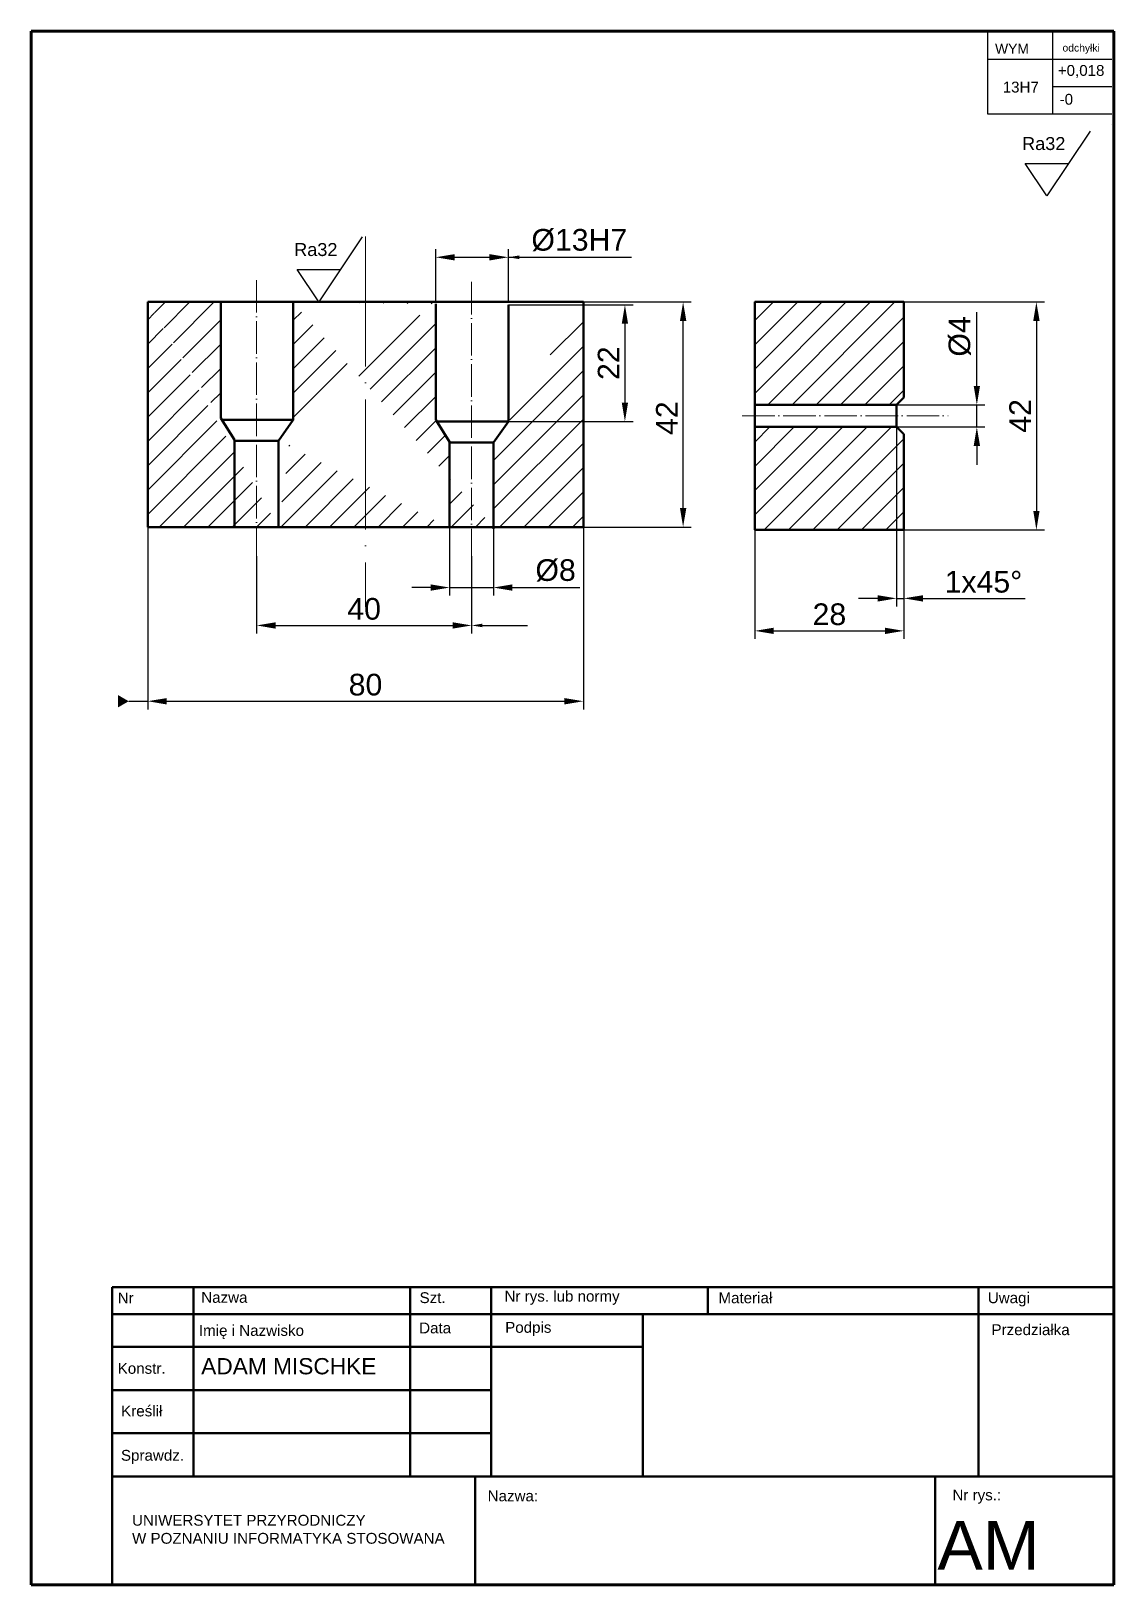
# Paper-space layout 'Layout1' of a CAD drawing. Header units: millimetres. Extents: x 5 to 205, y 5 to 292.
import ezdxf
from ezdxf import colors
from ezdxf.entities.mleader import LeaderData, LeaderLine
from ezdxf.math import Vec2, Vec3

# ---------------------------------------------------------------- set-up
doc = ezdxf.new("R2010")
doc.units = ezdxf.units.MM
doc.linetypes.add('ACAD_ISO04W100', pattern=[30, 24, -3, 0, -3])
for name, color, linetype, lineweight in [('linia cienka', 7, 'Continuous', 18), ('linia gruba', 7, 'Continuous', 50), ('linia obramowania', 7, 'Continuous', 70), ('linia punktowa', 7, 'ACAD_ISO04W100', 18), ('wymiar cienka', 7, 'Continuous', 15)]:
    doc.layers.add(name, color=color, linetype=linetype, lineweight=lineweight)
doc.styles.get("Standard").update_dxf_attribs({"font": 'arial.ttf'})
doc.dimstyles.new('ISO-25', dxfattribs={"dimtxt": 4, "dimasz": 3.5, "dimexe": 1.5, "dimexo": 0, "dimgap": 1, "dimtad": 1, "dimdec": 0, "dimtxsty": 'Standard', "dimcen": 2.5, "dimadec": 0, "dimazin": 0, "dimtfac": 1, "dimtdec": 0, "dimtmove": 0, "dimatfit": 3, "dimfxl": 1, "dimarcsym": 0})
doc.dimstyles.new('Średnica', dxfattribs={"dimtxt": 4, "dimasz": 3.5, "dimexe": 1.5, "dimexo": 0, "dimgap": 1, "dimtad": 1, "dimdec": 0, "dimtxsty": 'Standard', "dimcen": 2.5, "dimadec": 0, "dimazin": 0, "dimtfac": 1, "dimtdec": 0, "dimtmove": 0, "dimatfit": 3, "dimfxl": 1, "dimarcsym": 0})
pattern_1 = [(45, (-43.3173, -19.7834), (-2.245064, 2.245064), [])]

# ---------------------------------------------------------------- blocks, each defined once
blk = doc.blocks.new('*D31')
at = {"layer": 'Defpoints', "color": 0, "transparency": 16777216}
for p in [(107.01, 241.97), (125.43, 241.97), (107.01, 200.39)]:
    blk.add_point(p, dxfattribs=at)
at = {"layer": 'wymiar cienka', "color": 0, "lineweight": -2, "transparency": 16777216}
for p, q in [((107.01, 241.97), (126.93, 241.97)), ((125.43, 203.89), (125.43, 238.47)), ((107.01, 200.39), (126.93, 200.39))]:
    blk.add_line(p, q, dxfattribs=at)
at = {"layer": 'wymiar cienka', "color": 0, "transparency": 16777216}
for points in [[(124.85, 238.47), (126.02, 238.47), (125.43, 241.97)], [(124.85, 203.89), (126.02, 203.89), (125.43, 200.39)]]:
    blk.add_solid(points, dxfattribs=at)
at = {"layer": 'wymiar cienka', "color": 0, "transparency": 16777216, "insert": (122.42, 220.51), "char_height": 4, "attachment_point": 5, "rotation": 90}
blk.add_mtext('42', dxfattribs=at)
blk = doc.blocks.new('*D29')
at = {"layer": 'Defpoints', "color": 0, "transparency": 16777216}
for p in [(164.85, 222.96), (179.68, 222.96), (164.85, 218.88)]:
    blk.add_point(p, dxfattribs=at)
at = {"layer": 'wymiar cienka', "color": 0, "lineweight": -2, "transparency": 16777216}
for p, q in [((179.68, 226.46), (179.68, 240.08)), ((164.85, 222.96), (181.18, 222.96)), ((179.68, 218.88), (179.68, 222.96)), ((164.85, 218.88), (181.18, 218.88)), ((179.68, 215.38), (179.68, 211.88))]:
    blk.add_line(p, q, dxfattribs=at)
at = {"layer": 'wymiar cienka', "color": 0, "transparency": 16777216}
for points in [[(179.1, 226.46), (180.27, 226.46), (179.68, 222.96)], [(179.1, 215.38), (180.27, 215.38), (179.68, 218.88)]]:
    blk.add_solid(points, dxfattribs=at)
at = {"layer": 'wymiar cienka', "color": 0, "transparency": 16777216, "insert": (176.53, 235.6), "char_height": 4, "attachment_point": 5, "rotation": 90}
blk.add_mtext('%%c4', dxfattribs=at)
blk = doc.blocks.new('*D30')
at = {"layer": 'Defpoints', "color": 0, "transparency": 16777216}
for p in [(166.21, 241.97), (166.21, 199.87), (190.68, 199.87)]:
    blk.add_point(p, dxfattribs=at)
at = {"layer": 'wymiar cienka', "color": 0, "lineweight": -2, "transparency": 16777216}
for p, q in [((166.21, 241.97), (192.18, 241.97)), ((190.68, 238.47), (190.68, 203.37)), ((166.21, 199.87), (192.18, 199.87))]:
    blk.add_line(p, q, dxfattribs=at)
at = {"layer": 'wymiar cienka', "color": 0, "transparency": 16777216}
for points in [[(190.1, 238.47), (191.27, 238.47), (190.68, 241.97)], [(190.1, 203.37), (191.27, 203.37), (190.68, 199.87)]]:
    blk.add_solid(points, dxfattribs=at)
at = {"layer": 'wymiar cienka', "color": 0, "transparency": 16777216, "insert": (187.67, 220.92), "char_height": 4, "attachment_point": 5, "rotation": 90}
blk.add_mtext('42', dxfattribs=at)
blk = doc.blocks.new('*D32')
at = {"layer": 'Defpoints', "color": 0, "transparency": 16777216}
for p in [(93.15, 250.22), (79.74, 241.97), (93.15, 241.97)]:
    blk.add_point(p, dxfattribs=at)
at = {"layer": 'wymiar cienka', "color": 0, "lineweight": -2, "transparency": 16777216}
for p, q in [((79.74, 241.97), (79.74, 251.72)), ((83.24, 250.22), (89.65, 250.22)), ((93.15, 241.97), (93.15, 251.72)), ((93.15, 250.22), (115.87, 250.22))]:
    blk.add_line(p, q, dxfattribs=at)
at = {"layer": 'wymiar cienka', "color": 0, "transparency": 16777216}
for points in [[(83.24, 250.8), (83.24, 249.63), (79.74, 250.22)], [(89.65, 250.8), (89.65, 249.63), (93.15, 250.22)]]:
    blk.add_solid(points, dxfattribs=at)
at = {"layer": 'wymiar cienka', "color": 0, "transparency": 16777216, "insert": (106.26, 253.37), "char_height": 4, "attachment_point": 5}
blk.add_mtext('%%c13H7', dxfattribs=at)
blk = doc.blocks.new('*D33')
at = {"layer": 'Defpoints', "color": 0, "transparency": 16777216}
for p in [(82.31, 200.2), (90.39, 200.2), (90.39, 189.22)]:
    blk.add_point(p, dxfattribs=at)
at = {"layer": 'wymiar cienka', "color": 0, "lineweight": -2, "transparency": 16777216}
for p, q in [((82.31, 200.2), (82.31, 187.72)), ((90.39, 200.2), (90.39, 187.72)), ((78.81, 189.22), (75.31, 189.22)), ((82.31, 189.22), (90.39, 189.22)), ((93.89, 189.22), (106.37, 189.22))]:
    blk.add_line(p, q, dxfattribs=at)
at = {"layer": 'wymiar cienka', "color": 0, "transparency": 16777216}
for points in [[(78.81, 189.8), (78.81, 188.63), (82.31, 189.22)], [(93.89, 189.8), (93.89, 188.63), (90.39, 189.22)]]:
    blk.add_solid(points, dxfattribs=at)
at = {"layer": 'wymiar cienka', "color": 0, "transparency": 16777216, "insert": (101.88, 192.37), "char_height": 4, "attachment_point": 5}
blk.add_mtext('%%c8', dxfattribs=at)
blk = doc.blocks.new('*D34')
at = {"layer": 'Defpoints', "color": 0, "transparency": 16777216}
for p in [(46.65, 195.02), (86.37, 195.02), (86.37, 182.22)]:
    blk.add_point(p, dxfattribs=at)
at = {"layer": 'wymiar cienka', "color": 0, "lineweight": -2, "transparency": 16777216}
for p, q in [((46.65, 195.02), (46.65, 180.72)), ((86.37, 195.02), (86.37, 180.72)), ((50.15, 182.22), (82.87, 182.22))]:
    blk.add_line(p, q, dxfattribs=at)
at = {"layer": 'wymiar cienka', "color": 0, "transparency": 16777216}
for points in [[(50.15, 182.8), (50.15, 181.63), (46.65, 182.22)], [(82.87, 182.8), (82.87, 181.63), (86.37, 182.22)]]:
    blk.add_solid(points, dxfattribs=at)
at = {"layer": 'wymiar cienka', "color": 0, "transparency": 16777216, "insert": (66.51, 185.26), "char_height": 4, "attachment_point": 5}
blk.add_mtext('40', dxfattribs=at)
blk = doc.blocks.new('*D35')
at = {"layer": 'Defpoints', "color": 0, "transparency": 16777216}
for p in [(26.54, 200.39), (107.01, 200.39), (107.01, 168.22)]:
    blk.add_point(p, dxfattribs=at)
at = {"layer": 'wymiar cienka', "color": 0, "lineweight": -2, "transparency": 16777216}
for p, q in [((26.54, 200.39), (26.54, 166.72)), ((107.01, 200.39), (107.01, 166.72)), ((30.04, 168.22), (103.51, 168.22))]:
    blk.add_line(p, q, dxfattribs=at)
at = {"layer": 'wymiar cienka', "color": 0, "transparency": 16777216}
for points in [[(30.04, 168.8), (30.04, 167.63), (26.54, 168.22)], [(103.51, 168.8), (103.51, 167.63), (107.01, 168.22)]]:
    blk.add_solid(points, dxfattribs=at)
at = {"layer": 'wymiar cienka', "color": 0, "transparency": 16777216, "insert": (66.77, 171.26), "char_height": 4, "attachment_point": 5}
blk.add_mtext('80', dxfattribs=at)
blk = doc.blocks.new('*D36')
at = {"layer": 'Defpoints', "color": 0, "transparency": 16777216}
for p in [(93.15, 241.43), (93.15, 219.89), (114.68, 219.89)]:
    blk.add_point(p, dxfattribs=at)
at = {"layer": 'wymiar cienka', "color": 0, "lineweight": -2, "transparency": 16777216}
for p, q in [((93.15, 241.43), (116.18, 241.43)), ((114.68, 237.93), (114.68, 223.39)), ((93.15, 219.89), (116.18, 219.89))]:
    blk.add_line(p, q, dxfattribs=at)
at = {"layer": 'wymiar cienka', "color": 0, "transparency": 16777216}
for points in [[(114.1, 237.93), (115.27, 237.93), (114.68, 241.43)], [(114.1, 223.39), (115.27, 223.39), (114.68, 219.89)]]:
    blk.add_solid(points, dxfattribs=at)
at = {"layer": 'wymiar cienka', "color": 0, "transparency": 16777216, "insert": (111.67, 230.66), "char_height": 4, "attachment_point": 5, "rotation": 90}
blk.add_mtext('22', dxfattribs=at)
blk = doc.blocks.new('_DatumFilled')
at = {"color": 0, "linetype": 'ByBlock'}
blk.add_solid([(0, 0.58), (-1, 0), (0, -0.58)], dxfattribs=at)
blk = doc.blocks.new('*D37')
at = {"layer": 'Defpoints', "color": 0, "transparency": 16777216}
for p in [(138.68, 218.88), (166.21, 217.53), (166.21, 181.22)]:
    blk.add_point(p, dxfattribs=at)
at = {"layer": 'wymiar cienka', "color": 0, "lineweight": -2, "transparency": 16777216}
for p, q in [((138.68, 218.88), (138.68, 179.72)), ((166.21, 217.53), (166.21, 179.72)), ((142.18, 181.22), (162.71, 181.22))]:
    blk.add_line(p, q, dxfattribs=at)
at = {"layer": 'wymiar cienka', "color": 0, "transparency": 16777216}
for points in [[(142.18, 181.8), (142.18, 180.63), (138.68, 181.22)], [(162.71, 181.8), (162.71, 180.63), (166.21, 181.22)]]:
    blk.add_solid(points, dxfattribs=at)
at = {"layer": 'wymiar cienka', "color": 0, "transparency": 16777216, "insert": (152.45, 184.26), "char_height": 4, "attachment_point": 5}
blk.add_mtext('28', dxfattribs=at)
blk = doc.blocks.new('*D38')
at = {"layer": 'Defpoints', "color": 0, "transparency": 16777216}
for p in [(164.85, 218.88), (166.21, 217.53), (166.21, 187.22)]:
    blk.add_point(p, dxfattribs=at)
at = {"layer": 'wymiar cienka', "color": 0, "lineweight": -2, "transparency": 16777216}
for p, q in [((164.85, 218.88), (164.85, 185.72)), ((166.21, 217.53), (166.21, 185.72)), ((161.35, 187.22), (157.85, 187.22)), ((164.85, 187.22), (166.21, 187.22)), ((169.71, 187.22), (188.58, 187.22))]:
    blk.add_line(p, q, dxfattribs=at)
at = {"layer": 'wymiar cienka', "color": 0, "transparency": 16777216}
for points in [[(161.35, 187.8), (161.35, 186.63), (164.85, 187.22)], [(169.71, 187.8), (169.71, 186.63), (166.21, 187.22)]]:
    blk.add_solid(points, dxfattribs=at)
at = {"layer": 'wymiar cienka', "color": 0, "transparency": 16777216, "insert": (180.9, 190.26), "char_height": 4, "attachment_point": 5}
blk.add_mtext('1x45%%D', dxfattribs=at)

psp = doc.layouts.get("Layout1")

# ---------------------------------------------------------------- hatches: boundary and pattern name
at = {"layer": 'linia cienka'}
h = psp.add_hatch(dxfattribs=at)
h.set_pattern_fill('ANSI31', color=256)
h.set_pattern_definition(pattern_1)
edge = h.paths.add_edge_path()
edge.add_line((50.68, 200.39), (26.54, 200.39))
edge.add_line((26.54, 241.97), (26.54, 200.39))
edge.add_line((42.59, 216.48), (42.59, 200.39))
edge.add_line((42.59, 216.48), (40.03, 220.51))
edge.add_line((40.03, 241.97), (40.03, 220.51))
edge.add_line((40.03, 241.97), (26.54, 241.97))
h = psp.add_hatch(dxfattribs=at)
h.set_pattern_fill('ANSI31', color=256)
h.set_pattern_definition(pattern_1)
edge = h.paths.add_edge_path()
edge.add_line((53.43, 241.76), (53.43, 220.13))
edge.add_line((79.74, 241.97), (53.43, 241.97))
edge.add_line((79.74, 241.64), (79.74, 220.18))
edge.add_line((82.31, 216.15), (79.74, 220.18))
edge.add_line((82.31, 216.16), (82.31, 200.2))
edge.add_line((50.68, 216.34), (50.68, 200.39))
edge.add_line((50.68, 216.34), (53.43, 220.22))
edge.add_line((50.68, 200.39), (90.39, 200.39))
h = psp.add_hatch(dxfattribs=at)
h.set_pattern_fill('ANSI31', color=256)
h.set_pattern_definition(pattern_1)
edge = h.paths.add_edge_path()
edge.add_line((93.15, 241.43), (93.15, 219.8))
edge.add_line((107.01, 241.97), (93.15, 241.97))
edge.add_line((107.01, 241.97), (107.01, 200.39))
edge.add_line((90.39, 200.39), (107.01, 200.39))
edge.add_line((90.39, 216.01), (90.39, 200.06))
edge.add_line((90.39, 216.01), (93.15, 219.89))
h = psp.add_hatch(dxfattribs=at)
h.set_pattern_fill('ANSI31', color=256)
h.set_pattern_definition(pattern_1)
edge = h.paths.add_edge_path()
edge.add_line((138.68, 241.97), (138.68, 222.96))
edge.add_line((164.85, 222.96), (138.68, 222.96))
edge.add_line((166.21, 241.97), (138.68, 241.97))
edge.add_line((166.21, 224.31), (166.21, 241.97))
h = psp.add_hatch(dxfattribs=at)
h.set_pattern_fill('ANSI31', color=256)
h.set_pattern_definition(pattern_1)
edge = h.paths.add_edge_path()
edge.add_line((138.68, 199.87), (166.21, 199.87))
edge.add_line((138.68, 218.88), (138.68, 199.87))
edge.add_line((164.85, 218.88), (138.68, 218.88))
edge.add_line((166.21, 199.87), (166.21, 217.53))

# ---------------------------------------------------------------- linework, layer by layer
for p, q in [((181.63, 291.73), (181.63, 276.73)), ((193.63, 291.73), (193.63, 276.73)), ((204.63, 286.73), (181.63, 286.73)), ((204.63, 281.73), (193.63, 281.73)), ((181.63, 276.73), (204.63, 276.73)), ((200.6, 273.54), (192.6, 261.54)), ((204.63, 274.73), (204.63, 274.73)), ((192.6, 261.54), (188.6, 267.54)), ((188.6, 267.54), (196.6, 267.54)), ((66.14, 253.97), (58.14, 241.97)), ((58.14, 241.97), (54.14, 247.97)), ((54.14, 247.97), (62.14, 247.97))]:
    psp.add_line(p, q)
for p, q in [((166.21, 241.97), (138.68, 241.97)), ((138.68, 241.97), (138.68, 222.96)), ((166.21, 224.31), (166.21, 241.97)), ((164.85, 222.96), (166.21, 224.31)), ((138.68, 222.96), (138.68, 218.88)), ((164.85, 218.88), (164.85, 222.96)), ((138.68, 218.88), (138.68, 199.87)), ((166.21, 217.53), (164.85, 218.88)), ((166.21, 199.87), (166.21, 217.53)), ((138.68, 199.87), (166.21, 199.87)), ((138.68, 199.87), (166.21, 199.87)), ((35, 60), (75, 60)), ((75, 60), (90, 60)), ((90, 60), (130, 60)), ((205, 60), (180, 60)), ((205, 60), (205, 55)), ((35, 55), (35, 55)), ((35, 55), (35, 25)), ((130, 55), (118, 55)), ((118, 55), (130, 55)), ((205, 55), (205, 55)), ((20, 41), (20, 49)), ((20, 33), (20, 41)), ((20, 25), (20, 33)), ((20, 5), (20, 25)), ((90, 25), (87, 25)), ((180, 25), (172, 25)), ((205, 5), (20, 5)), ((20, 5), (20, 5)), ((20, 5), (20, 5))]:
    psp.add_line(p, q, dxfattribs=at)
at = {"layer": 'linia gruba'}
for p, q in [((26.54, 241.97), (26.54, 200.39)), ((40.03, 241.97), (26.54, 241.97)), ((40.03, 241.97), (53.43, 241.97)), ((40.03, 241.97), (40.03, 220.51)), ((79.74, 241.97), (53.43, 241.97)), ((53.43, 241.76), (53.43, 220.13)), ((93.15, 241.97), (79.74, 241.97)), ((79.74, 241.64), (79.74, 220.18)), ((107.01, 241.97), (93.15, 241.97)), ((93.15, 241.43), (93.15, 219.8)), ((107.01, 241.97), (107.01, 200.39)), ((164.85, 222.96), (166.21, 224.31)), ((164.85, 222.96), (138.68, 222.96)), ((153.99, 222.96), (164.85, 222.96)), ((164.85, 222.96), (164.85, 218.88)), ((42.59, 216.48), (40.03, 220.51)), ((53.43, 220.22), (40.41, 220.22)), ((50.68, 216.34), (53.43, 220.22)), ((82.31, 216.15), (79.74, 220.18)), ((93.15, 219.89), (80.12, 219.89)), ((90.39, 216.01), (93.15, 219.89)), ((164.85, 218.88), (138.68, 218.88)), ((164.85, 218.88), (166.21, 217.53)), ((26.54, 216.34), (26.54, 200.39)), ((42.59, 216.48), (42.59, 200.39)), ((50.68, 216.34), (42.59, 216.34)), ((50.68, 216.34), (50.68, 200.39)), ((82.31, 216.16), (82.31, 200.2)), ((90.39, 216.01), (82.31, 216.01)), ((90.39, 216.01), (90.39, 200.06)), ((50.68, 200.39), (26.54, 200.39)), ((50.68, 200.39), (90.39, 200.39)), ((90.39, 200.39), (107.01, 200.39)), ((20, 5), (20, 60)), ((20, 60), (205, 60)), ((35, 25), (35, 60)), ((75, 60), (75, 25)), ((90, 60), (90, 25)), ((130, 55), (130, 60)), ((180, 60), (180, 25)), ((205, 55), (20, 55)), ((20, 55), (35, 55)), ((118, 55), (118, 25)), ((20, 49), (90, 49)), ((90, 49), (118, 49)), ((20, 41), (90, 41)), ((20, 33), (90, 33)), ((20, 25), (205, 25)), ((87, 25), (87, 5)), ((172, 25), (172, 5))]:
    psp.add_line(p, q, dxfattribs=at)
psp.add_lwpolyline([(166.21, 217.53), (166.21, 199.87), (138.68, 199.87), (138.68, 241.97), (166.21, 241.97), (166.21, 224.31)], dxfattribs=at)
at = {"layer": 'linia obramowania'}
for p, q in [((205, 292), (5, 292)), ((5, 292), (5, 5)), ((205, 5), (205, 292)), ((5, 5), (205, 5))]:
    psp.add_line(p, q, dxfattribs=at)
at = {"layer": 'linia punktowa'}
psp.add_line((66.77, 254.04), (66.77, 185.63), dxfattribs=at)
at = {"layer": 'linia punktowa', "ltscale": 0.25}
for p, q in [((46.65, 245.99), (46.65, 195.02)), ((86.37, 245.66), (86.37, 194.69)), ((136.34, 220.92), (174.36, 220.92))]:
    psp.add_line(p, q, dxfattribs=at)

# ---------------------------------------------------------------- texts
for p in [(188.04, 270.03), (53.59, 250.45)]:
    psp.add_text('Ra32', height=2.395).set_placement(p)
at = {"attachment_point": 1}
for s, width, gutter_width, heights, insert, char_height in [('WYM', 8.2462, 41.23, [0], (183.05, 289.65), 1.832), ('odchyłki', 5.4692, 30.76, [1.77], (195.5, 289.59), 1.367), ('+0,018', 9, 45, [0], (194.63, 285.73), 2), ('13H7', 10, 45, [0], (184.46, 282.65), 2), ('-0', 6, 45, [0], (194.97, 280.4), 2), ('ADAM MISCHKE', 40, 45, [0], (36.42, 46.9), 3), ('UNIWERSYTET PRZYRODNICZY\\PW POZNANIU INFORMATYKA STOSOWANA ', 61, 10, [0], (23.65, 17.94), 2), ('AM', 29.6495, 45, [0], (172.4, 16.81), 9)]:
    psp.add_mtext_dynamic_manual_height_columns(s, width=width, gutter_width=gutter_width, heights=heights, dxfattribs=dict(at, insert=insert, char_height=char_height))
at = {"layer": 'linia cienka'}
for s, p in [('Nr', (21, 57)), ('Nazwa', (36.43, 57.11)), ('Szt.', (76.75, 57.06)), ('Nr rys. lub normy', (92.44, 57.33)), ('Materiał', (131.96, 57.03)), ('Uwagi', (181.71, 57.04)), ('Imię i Nazwisko', (36, 51)), ('Data', (76.68, 51.46)), ('Podpis', (92.57, 51.57)), ('Przedziałka', (182.39, 51.14)), ('Konstr.', (21, 44)), ('Kreślił', (21.64, 36.13)), ('Sprawdz.', (21.6, 27.94)), ('Nazwa:', (89.33, 20.45)), ('Nr rys.:', (175.17, 20.61))]:
    psp.add_text(s, height=2, dxfattribs=at).set_placement(p)

# ---------------------------------------------------------------- dimensions: what is measured, and where the dimension line sits
at = {"layer": 'wymiar cienka'}
dim = psp.add_linear_dim(base=(93.15, 250.22), p1=(79.74, 241.97), p2=(93.15, 241.97), text='<>H7', dimstyle='Średnica', override={"dimpost": '%%c<>'}, dxfattribs=at)
dim.commit()
dim.dimension.update_dxf_attribs({"geometry": '*D32', "text_midpoint": (106.26, 253.37)})
dim = psp.add_linear_dim(base=(114.68, 219.89), p1=(93.15, 241.43), p2=(93.15, 219.89), angle=90, dimstyle='ISO-25', dxfattribs=at)
dim.commit()
dim.dimension.update_dxf_attribs({"geometry": '*D36', "text_midpoint": (111.67, 230.66)})
for base, p1, p2, picture, middle in [((125.43, 241.97), (107.01, 200.39), (107.01, 241.97), '*D31', (125.43, 220.51)), ((190.68, 199.87), (166.21, 241.97), (166.21, 199.87), '*D30', (190.68, 220.92))]:
    dim = psp.add_linear_dim(base=base, p1=p1, p2=p2, angle=90, dimstyle='ISO-25', dxfattribs=at)
    dim.commit()
    dim.dimension.update_dxf_attribs({"geometry": picture, "text_midpoint": middle, "dimtype": 160})
dim = psp.add_linear_dim(base=(179.68, 222.96), p1=(164.85, 218.88), p2=(164.85, 222.96), angle=90, dimstyle='Średnica', override={"dimpost": '%%c<>'}, dxfattribs=at)
dim.commit()
dim.dimension.update_dxf_attribs({"geometry": '*D29', "text_midpoint": (179.68, 235.6), "dimtype": 160})
for base, p1, p2, picture, middle in [((166.21, 181.22), (138.68, 218.88), (166.21, 217.53), '*D37', (152.45, 184.26)), ((107.01, 168.22), (26.54, 200.39), (107.01, 200.39), '*D35', (66.77, 171.26)), ((86.37, 182.22), (46.65, 195.02), (86.37, 195.02), '*D34', (66.51, 185.26))]:
    dim = psp.add_linear_dim(base=base, p1=p1, p2=p2, dimstyle='ISO-25', dxfattribs=at)
    dim.commit()
    dim.dimension.update_dxf_attribs({"geometry": picture, "text_midpoint": middle})
dim = psp.add_linear_dim(base=(166.21, 187.22), p1=(164.85, 218.88), p2=(166.21, 217.53), text='<>x45%%D', dimstyle='ISO-25', dxfattribs=at)
dim.commit()
dim.dimension.update_dxf_attribs({"geometry": '*D38', "text_midpoint": (180.9, 190.26)})
dim = psp.add_linear_dim(base=(90.39, 189.22), p1=(82.31, 200.2), p2=(90.39, 200.2), dimstyle='Średnica', override={"dimpost": '%%c<>'}, dxfattribs=at)
dim.commit()
dim.dimension.update_dxf_attribs({"geometry": '*D33', "text_midpoint": (101.88, 192.37)})

# ---------------------------------------------------------------- leaders
at = {"layer": 'linia cienka'}
ml = psp.add_multileader_mtext('Standard', dxfattribs=at)
ml.set_content('', color=256)
ml.set_leader_properties()
ml.build(insert=Vec2(0, 0))
ml.multileader.update_dxf_attribs({"has_dogleg": 0, "dogleg_length": 0, "arrow_head_size": 2})
ctx = ml.context
ctx.base_point, ctx.arrow_head_size, ctx.plane_origin = Vec3(112.82, 250.22), 2, Vec3(93.15, 250.22)
notes = []
notes.append((ctx, [(0, (1, 1, 0), (112.82, 250.22), (1, 0), 0, [(0, [(93.15, 250.22)], 0, [])])]))
ctx.mtext.insert, ctx.mtext.flow_direction = Vec3(114.82, 252.22), 5
ml = psp.add_multileader_mtext('Standard', dxfattribs=at)
ml.set_content('', color=256)
ml.set_leader_properties()
ml.build(insert=Vec2(0, 0))
ml.multileader.update_dxf_attribs({"has_dogleg": 0, "dogleg_length": 0, "arrow_head_size": 2})
ctx = ml.context
ctx.base_point, ctx.arrow_head_size, ctx.plane_origin = Vec3(96.68, 182.22), 2, Vec3(86.37, 182.22)
notes.append((ctx, [(0, (1, 1, 0), (96.68, 182.22), (1, 0), 0, [(0, [(86.37, 182.22)], 0, [])])]))
ctx.mtext.insert, ctx.mtext.flow_direction = Vec3(98.68, 184.22), 5
ml = psp.add_multileader_mtext('Standard', dxfattribs=at)
ml.set_content('', color=256)
ml.set_leader_properties()
ml.set_arrow_properties(name='DATUMFILLED')
ml.build(insert=Vec2(0, 0))
ml.multileader.update_dxf_attribs({"has_dogleg": 0, "dogleg_length": 0, "arrow_head_size": 2})
ctx = ml.context
ctx.base_point, ctx.arrow_head_size, ctx.plane_origin = Vec3(26.54, 168.22), 2, Vec3(21.03, 168.22)
notes.append((ctx, [(0, (1, 1, 0), (26.54, 168.22), (1, 0), 0, [(0, [(21.03, 168.22)], 0, [])])]))
ctx.mtext.insert, ctx.mtext.flow_direction = Vec3(28.54, 170.22), 5
for ctx, leaders in notes:
    for number, flags, end, landing, length, lines in leaders:
        leader = LeaderData()
        leader.index, (leader.has_last_leader_line, leader.has_dogleg_vector, leader.attachment_direction) = number, flags
        leader.last_leader_point, leader.dogleg_vector, leader.dogleg_length = Vec3(end), Vec3(landing), length
        for number, points, colour, breaks in lines:
            line = LeaderLine()
            line.index, line.vertices, line.color, line.breaks = number, Vec3.list(points), colors.encode_raw_color(colour), breaks
            leader.lines.append(line)
        ctx.leaders.append(leader)

doc.saveas('drawing.dxf')
